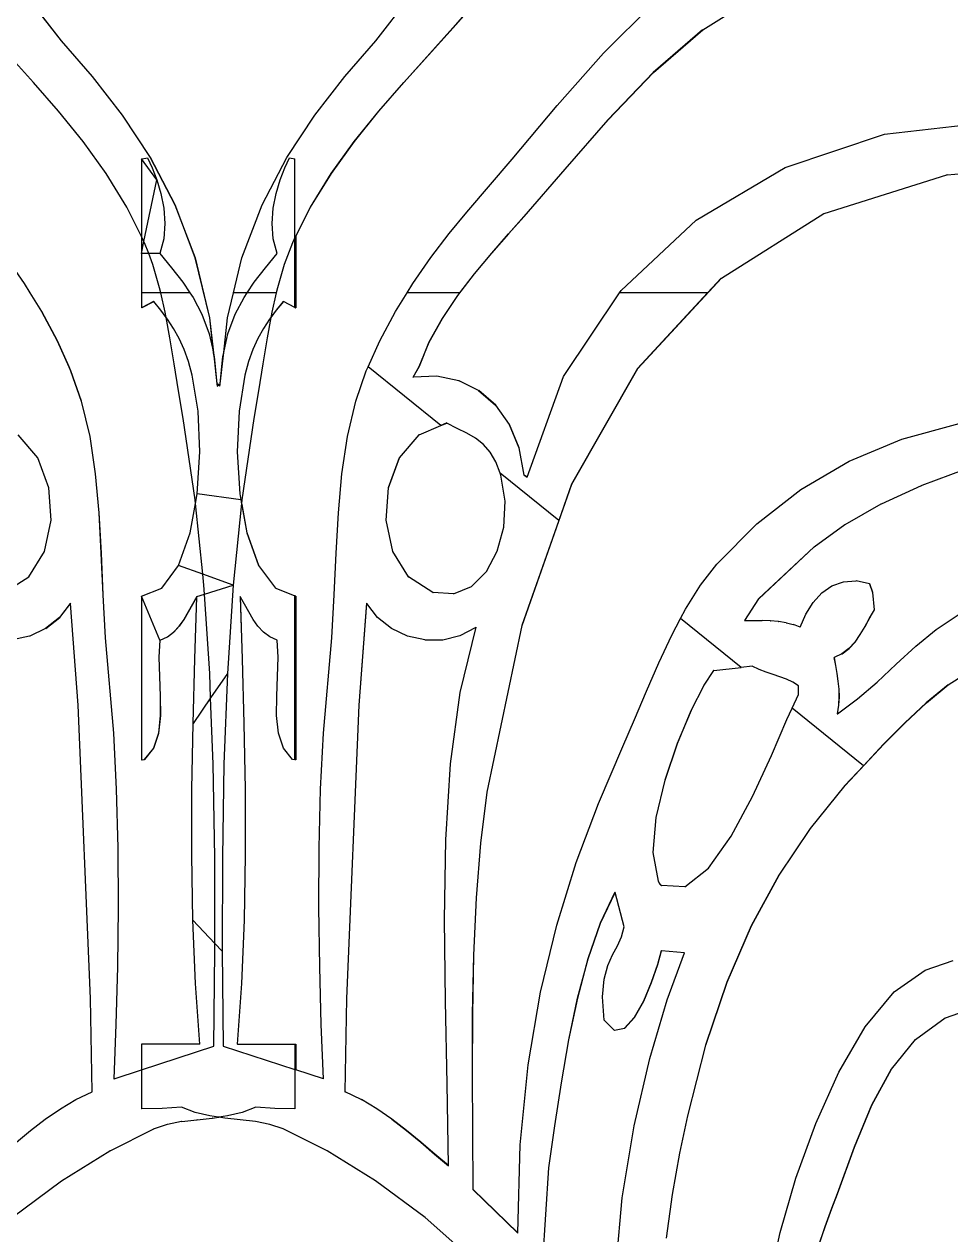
# Model space of a CAD drawing. Header units: inches. Extents: x -2812 to 9774, y -15726 to -746.
# Drawn here: x 3684.22 to 3693.07, y -9220.87 to -9209.31 of the extents above; entities that cross this region are included whole.
import ezdxf

# ---------------------------------------------------------------- set-up
doc = ezdxf.new("R2010")
doc.units = ezdxf.units.IN
doc.header["$LTSCALE"] = 17
doc.header["$MEASUREMENT"] = 0

msp = doc.modelspace()

# ---------------------------------------------------------------- linework, layer by layer
for p, q in [((3683.707, -9208.35), (3684.576, -9209.47)), ((3684.579, -9209.47), (3683.71, -9208.35)), ((3687.578, -9209.47), (3688.447, -9208.35)), ((3688.752, -9208.845), (3688.315, -9209.346)), ((3688.318, -9209.346), (3688.755, -9208.845)), ((3690.701, -9209.368), (3691.217, -9209.04)), ((3689.751, -9209.588), (3690.22, -9209.125)), ((3684.31, -9209.868), (3683.84, -9209.346)), ((3688.315, -9209.346), (3687.845, -9209.868)), ((3687.847, -9209.868), (3688.318, -9209.346)), ((3688.315, -9209.346), (3688.318, -9209.346)), ((3690.698, -9209.368), (3690.227, -9209.774)), ((3690.23, -9209.774), (3690.701, -9209.368)), ((3690.698, -9209.368), (3690.701, -9209.368)), ((3684.579, -9209.47), (3684.576, -9209.47)), ((3684.576, -9209.47), (3684.871, -9209.813)), ((3684.873, -9209.813), (3684.579, -9209.47)), ((3687.284, -9209.813), (3687.578, -9209.47)), ((3689.309, -9210.088), (3689.751, -9209.588)), ((3690.227, -9209.774), (3689.793, -9210.227)), ((3689.795, -9210.227), (3690.23, -9209.774)), ((3690.227, -9209.774), (3690.23, -9209.774)), ((3684.55, -9210.144), (3684.31, -9209.868)), ((3684.873, -9209.813), (3684.871, -9209.813)), ((3684.871, -9209.813), (3685.157, -9210.181)), ((3685.16, -9210.181), (3684.873, -9209.813)), ((3686.997, -9210.181), (3687.284, -9209.813)), ((3687.845, -9209.868), (3687.604, -9210.144)), ((3687.607, -9210.144), (3687.847, -9209.868)), ((3687.845, -9209.868), (3687.847, -9209.868)), ((3684.784, -9210.434), (3684.55, -9210.144)), ((3687.604, -9210.144), (3687.371, -9210.434)), ((3687.373, -9210.434), (3687.607, -9210.144)), ((3687.604, -9210.144), (3687.607, -9210.144)), ((3688.879, -9210.601), (3689.309, -9210.088)), ((3685.157, -9210.181), (3685.425, -9210.585)), ((3685.16, -9210.181), (3685.157, -9210.181)), ((3685.428, -9210.585), (3685.16, -9210.181)), ((3686.73, -9210.585), (3686.997, -9210.181)), ((3689.793, -9210.227), (3689.384, -9210.697)), ((3689.387, -9210.697), (3689.795, -9210.227)), ((3689.793, -9210.227), (3689.795, -9210.227)), ((3692.434, -9210.364), (3693.445, -9210.245)), ((3691.486, -9210.682), (3692.434, -9210.364)), ((3685.004, -9210.738), (3684.784, -9210.434)), ((3687.371, -9210.434), (3687.151, -9210.738)), ((3687.154, -9210.738), (3687.373, -9210.434)), ((3687.371, -9210.434), (3687.373, -9210.434)), ((3685.489, -9210.798), (3685.342, -9210.599)), ((3685.342, -9210.599), (3685.342, -9211.34)), ((3685.342, -9210.599), (3685.348, -9210.599)), ((3685.348, -9210.599), (3685.399, -9210.59)), ((3685.399, -9210.59), (3685.445, -9210.683)), ((3685.428, -9210.585), (3685.425, -9210.585)), ((3685.425, -9210.585), (3685.661, -9211.036)), ((3685.664, -9211.036), (3685.428, -9210.585)), ((3686.494, -9211.036), (3686.73, -9210.585)), ((3686.71, -9210.683), (3686.756, -9210.59)), ((3686.756, -9210.59), (3686.807, -9210.599)), ((3686.807, -9211.351), (3686.807, -9210.599)), ((3688.447, -9211.108), (3688.879, -9210.601)), ((3685.445, -9210.683), (3685.489, -9210.798)), ((3686.665, -9210.798), (3686.71, -9210.683)), ((3689.384, -9210.697), (3688.992, -9211.15)), ((3688.995, -9211.15), (3689.387, -9210.697)), ((3689.384, -9210.697), (3689.387, -9210.697)), ((3690.637, -9211.184), (3691.486, -9210.682)), ((3693.031, -9210.752), (3694.412, -9210.632)), ((3685.202, -9211.059), (3685.004, -9210.738)), ((3685.366, -9211.388), (3685.489, -9210.798)), ((3685.489, -9210.798), (3685.528, -9210.928)), ((3686.627, -9210.928), (3686.665, -9210.798)), ((3687.151, -9210.738), (3686.953, -9211.059)), ((3686.955, -9211.059), (3687.154, -9210.738)), ((3687.151, -9210.738), (3687.154, -9210.738)), ((3691.857, -9211.121), (3693.028, -9210.752)), ((3693.031, -9210.752), (3693.028, -9210.752)), ((3685.528, -9210.928), (3685.555, -9211.069)), ((3686.599, -9211.069), (3686.627, -9210.928)), ((3685.342, -9211.34), (3685.202, -9211.059)), ((3685.555, -9211.069), (3685.566, -9211.215)), ((3685.664, -9211.036), (3685.661, -9211.036)), ((3685.661, -9211.036), (3685.854, -9211.543)), ((3685.856, -9211.543), (3685.664, -9211.036)), ((3686.301, -9211.543), (3686.494, -9211.036)), ((3686.589, -9211.215), (3686.599, -9211.069)), ((3686.816, -9211.34), (3686.955, -9211.059)), ((3686.953, -9211.059), (3686.816, -9211.334)), ((3686.953, -9211.059), (3686.955, -9211.059)), ((3688.278, -9211.311), (3688.447, -9211.108)), ((3688.992, -9211.15), (3688.844, -9211.316)), ((3688.846, -9211.316), (3688.995, -9211.15)), ((3688.992, -9211.15), (3688.995, -9211.15)), ((3689.92, -9211.854), (3690.637, -9211.184)), ((3690.877, -9211.737), (3691.854, -9211.121)), ((3691.854, -9211.121), (3691.857, -9211.121)), ((3685.566, -9211.215), (3685.555, -9211.362)), ((3686.6, -9211.362), (3686.589, -9211.215)), ((3688.104, -9211.539), (3688.278, -9211.311)), ((3685.342, -9211.34), (3685.342, -9211.503)), ((3685.366, -9211.388), (3685.342, -9211.34)), ((3685.342, -9211.503), (3685.366, -9211.388)), ((3685.371, -9211.399), (3685.366, -9211.388)), ((3685.411, -9211.503), (3685.371, -9211.399)), ((3685.555, -9211.362), (3685.517, -9211.503)), ((3686.638, -9211.503), (3686.6, -9211.362)), ((3686.783, -9211.399), (3686.704, -9211.608)), ((3686.807, -9211.351), (3686.783, -9211.399)), ((3686.816, -9211.334), (3686.807, -9211.351)), ((3686.807, -9211.357), (3686.816, -9211.34)), ((3686.807, -9211.357), (3686.807, -9211.351)), ((3686.807, -9211.462), (3686.807, -9211.357)), ((3686.816, -9211.334), (3686.816, -9211.34)), ((3686.816, -9211.34), (3686.816, -9211.503)), ((3688.844, -9211.316), (3688.683, -9211.498)), ((3688.686, -9211.498), (3688.846, -9211.316)), ((3688.844, -9211.316), (3688.846, -9211.316)), ((3684.051, -9211.539), (3684.223, -9211.79)), ((3684.226, -9211.79), (3684.053, -9211.539)), ((3685.342, -9211.503), (3685.342, -9211.878)), ((3685.411, -9211.503), (3685.342, -9211.503)), ((3685.517, -9211.503), (3685.411, -9211.503)), ((3685.451, -9211.608), (3685.411, -9211.503)), ((3685.517, -9211.503), (3685.629, -9211.639)), ((3686.526, -9211.639), (3686.638, -9211.503)), ((3686.816, -9211.503), (3686.807, -9211.462)), ((3686.807, -9211.503), (3686.807, -9211.462)), ((3686.807, -9211.503), (3686.816, -9211.503)), ((3686.807, -9211.878), (3686.807, -9211.503)), ((3686.816, -9211.503), (3686.816, -9211.878)), ((3687.931, -9211.79), (3688.104, -9211.539)), ((3688.683, -9211.498), (3688.518, -9211.695)), ((3688.521, -9211.695), (3688.686, -9211.498)), ((3688.683, -9211.498), (3688.686, -9211.498)), ((3685.515, -9211.83), (3685.451, -9211.608)), ((3685.629, -9211.639), (3685.736, -9211.775)), ((3685.856, -9211.543), (3685.854, -9211.543)), ((3685.854, -9211.543), (3685.992, -9212.117)), ((3685.995, -9212.117), (3685.856, -9211.543)), ((3686.22, -9211.878), (3686.301, -9211.543)), ((3686.419, -9211.775), (3686.526, -9211.639)), ((3686.704, -9211.608), (3686.639, -9211.83)), ((3688.361, -9211.904), (3688.521, -9211.695)), ((3688.518, -9211.695), (3688.378, -9211.878)), ((3688.518, -9211.695), (3688.521, -9211.695)), ((3690.08, -9212.599), (3690.877, -9211.737)), ((3690.875, -9211.737), (3690.744, -9211.878)), ((3690.875, -9211.737), (3690.877, -9211.737)), ((3684.226, -9211.79), (3684.223, -9211.79)), ((3684.223, -9211.79), (3684.277, -9211.878)), ((3684.28, -9211.878), (3684.226, -9211.79)), ((3684.277, -9211.878), (3684.28, -9211.878)), ((3684.277, -9211.878), (3684.388, -9212.057)), ((3684.39, -9212.057), (3684.28, -9211.878)), ((3685.342, -9211.878), (3685.342, -9212.021)), ((3685.526, -9211.878), (3685.342, -9211.878)), ((3685.526, -9211.878), (3685.515, -9211.83)), ((3685.805, -9211.878), (3685.526, -9211.878)), ((3685.568, -9212.063), (3685.526, -9211.878)), ((3685.736, -9211.775), (3685.805, -9211.878)), ((3685.805, -9211.878), (3685.834, -9211.921)), ((3686.163, -9212.117), (3686.22, -9211.878)), ((3686.35, -9211.878), (3686.22, -9211.878)), ((3686.321, -9211.921), (3686.35, -9211.878)), ((3686.35, -9211.878), (3686.419, -9211.775)), ((3686.628, -9211.878), (3686.35, -9211.878)), ((3686.628, -9211.878), (3686.586, -9212.063)), ((3686.639, -9211.83), (3686.628, -9211.878)), ((3686.807, -9211.878), (3686.816, -9211.878)), ((3686.807, -9212.016), (3686.807, -9211.878)), ((3686.816, -9211.878), (3686.816, -9212.021)), ((3687.767, -9212.057), (3687.878, -9211.878)), ((3687.878, -9211.878), (3687.931, -9211.79)), ((3688.378, -9211.878), (3687.878, -9211.878)), ((3688.378, -9211.878), (3688.358, -9211.904)), ((3689.37, -9212.678), (3689.904, -9211.878)), ((3689.904, -9211.878), (3689.92, -9211.854)), ((3690.744, -9211.878), (3689.904, -9211.878)), ((3690.744, -9211.878), (3690.077, -9212.599)), ((3685.458, -9211.959), (3685.35, -9212.018)), ((3685.35, -9212.018), (3685.459, -9211.96)), ((3685.459, -9211.96), (3685.458, -9211.959)), ((3685.526, -9212.043), (3685.459, -9211.96)), ((3685.834, -9211.921), (3685.919, -9212.082)), ((3686.235, -9212.082), (3686.321, -9211.921)), ((3686.697, -9211.959), (3686.629, -9212.043)), ((3686.631, -9212.043), (3686.699, -9211.96)), ((3686.699, -9211.96), (3686.697, -9211.959)), ((3686.807, -9212.018), (3686.699, -9211.96)), ((3688.358, -9211.904), (3688.211, -9212.123)), ((3688.214, -9212.123), (3688.361, -9211.904)), ((3688.358, -9211.904), (3688.361, -9211.904)), ((3684.388, -9212.057), (3684.537, -9212.337)), ((3684.39, -9212.057), (3684.388, -9212.057)), ((3684.54, -9212.337), (3684.39, -9212.057)), ((3685.35, -9212.018), (3685.342, -9212.021)), ((3685.35, -9212.018), (3685.35, -9212.016)), ((3685.578, -9212.113), (3685.526, -9212.043)), ((3685.578, -9212.113), (3685.568, -9212.063)), ((3685.589, -9212.128), (3685.578, -9212.113)), ((3685.614, -9212.306), (3685.578, -9212.113)), ((3685.919, -9212.082), (3685.988, -9212.268)), ((3685.995, -9212.117), (3685.992, -9212.117)), ((3685.992, -9212.117), (3686.025, -9212.421)), ((3686.031, -9212.446), (3685.995, -9212.117)), ((3686.127, -9212.446), (3686.163, -9212.117)), ((3686.166, -9212.268), (3686.235, -9212.082)), ((3686.577, -9212.113), (3686.541, -9212.306)), ((3686.544, -9212.306), (3686.58, -9212.113)), ((3686.577, -9212.113), (3686.565, -9212.128)), ((3686.586, -9212.063), (3686.577, -9212.113)), ((3686.581, -9212.107), (3686.577, -9212.113)), ((3686.58, -9212.113), (3686.631, -9212.043)), ((3686.58, -9212.113), (3686.581, -9212.107)), ((3686.629, -9212.043), (3686.581, -9212.107)), ((3686.631, -9212.043), (3686.629, -9212.043)), ((3686.807, -9212.016), (3686.816, -9212.021)), ((3686.807, -9212.018), (3686.807, -9212.016)), ((3686.807, -9212.018), (3686.816, -9212.021)), ((3687.617, -9212.337), (3687.767, -9212.057)), ((3685.648, -9212.218), (3685.589, -9212.128)), ((3685.701, -9212.314), (3685.648, -9212.218)), ((3686.507, -9212.218), (3686.454, -9212.314)), ((3686.565, -9212.128), (3686.507, -9212.218)), ((3688.211, -9212.123), (3688.086, -9212.349)), ((3688.089, -9212.349), (3688.214, -9212.123)), ((3688.211, -9212.123), (3688.214, -9212.123)), ((3684.54, -9212.337), (3684.537, -9212.337)), ((3684.537, -9212.337), (3684.65, -9212.586)), ((3684.652, -9212.585), (3684.54, -9212.337)), ((3685.655, -9212.557), (3685.614, -9212.306)), ((3685.748, -9212.419), (3685.701, -9212.314)), ((3685.988, -9212.268), (3686.028, -9212.446)), ((3686.127, -9212.446), (3686.166, -9212.268)), ((3686.454, -9212.314), (3686.406, -9212.419)), ((3686.541, -9212.306), (3686.499, -9212.557)), ((3686.502, -9212.557), (3686.544, -9212.306)), ((3686.541, -9212.306), (3686.544, -9212.306)), ((3687.506, -9212.585), (3687.617, -9212.337)), ((3688.086, -9212.349), (3687.991, -9212.581)), ((3687.994, -9212.581), (3688.089, -9212.349)), ((3688.086, -9212.349), (3688.089, -9212.349)), ((3685.79, -9212.534), (3685.748, -9212.419)), ((3686.031, -9212.446), (3686.025, -9212.421)), ((3686.025, -9212.421), (3686.028, -9212.446)), ((3686.028, -9212.446), (3686.034, -9212.472)), ((3686.028, -9212.446), (3686.062, -9212.747)), ((3686.04, -9212.487), (3686.031, -9212.446)), ((3686.034, -9212.472), (3686.031, -9212.446)), ((3686.093, -9212.747), (3686.127, -9212.446)), ((3686.117, -9212.487), (3686.127, -9212.446)), ((3686.406, -9212.419), (3686.364, -9212.534)), ((3685.696, -9212.815), (3685.655, -9212.557)), ((3685.826, -9212.664), (3685.79, -9212.534)), ((3686.034, -9212.472), (3686.037, -9212.487)), ((3686.037, -9212.487), (3686.04, -9212.487)), ((3686.037, -9212.487), (3686.062, -9212.747)), ((3686.065, -9212.747), (3686.04, -9212.487)), ((3686.093, -9212.747), (3686.117, -9212.487)), ((3686.364, -9212.534), (3686.328, -9212.664)), ((3686.499, -9212.557), (3686.459, -9212.815)), ((3686.462, -9212.815), (3686.502, -9212.557)), ((3686.499, -9212.557), (3686.502, -9212.557)), ((3687.991, -9212.581), (3687.932, -9212.685)), ((3687.935, -9212.684), (3687.994, -9212.581)), ((3687.991, -9212.581), (3687.994, -9212.581)), ((3684.65, -9212.586), (3684.652, -9212.585)), ((3684.65, -9212.586), (3684.666, -9212.624)), ((3684.669, -9212.624), (3684.652, -9212.585)), ((3684.666, -9212.624), (3684.768, -9212.913)), ((3684.669, -9212.624), (3684.666, -9212.624)), ((3684.77, -9212.913), (3684.669, -9212.624)), ((3685.882, -9213.007), (3685.826, -9212.664)), ((3686.328, -9212.664), (3686.273, -9213.007)), ((3687.387, -9212.913), (3687.488, -9212.624)), ((3687.488, -9212.624), (3687.506, -9212.585)), ((3688.2, -9213.144), (3687.506, -9212.585)), ((3687.932, -9212.685), (3687.935, -9212.684)), ((3688.162, -9212.675), (3687.935, -9212.684)), ((3688.37, -9212.719), (3688.162, -9212.675)), ((3689.022, -9213.637), (3689.37, -9212.678)), ((3690.077, -9212.599), (3689.447, -9213.705)), ((3689.45, -9213.705), (3690.08, -9212.599)), ((3690.077, -9212.599), (3690.08, -9212.599)), ((3686.062, -9212.747), (3686.065, -9212.747)), ((3686.062, -9212.747), (3686.063, -9212.768)), ((3686.063, -9212.768), (3686.079, -9212.757)), ((3686.064, -9212.749), (3686.065, -9212.747)), ((3686.079, -9212.757), (3686.065, -9212.747)), ((3686.079, -9212.757), (3686.093, -9212.747)), ((3686.079, -9212.757), (3686.091, -9212.768)), ((3686.091, -9212.768), (3686.093, -9212.747)), ((3688.37, -9212.719), (3688.373, -9212.719)), ((3688.56, -9212.812), (3688.373, -9212.719)), ((3688.56, -9212.812), (3688.562, -9212.812)), ((3688.56, -9212.812), (3688.722, -9212.952)), ((3688.725, -9212.952), (3688.562, -9212.812)), ((3684.768, -9212.913), (3684.848, -9213.251)), ((3684.77, -9212.913), (3684.768, -9212.913)), ((3684.851, -9213.251), (3684.77, -9212.913)), ((3685.739, -9213.079), (3685.696, -9212.815)), ((3686.459, -9212.815), (3686.415, -9213.079)), ((3686.418, -9213.079), (3686.462, -9212.815)), ((3686.459, -9212.815), (3686.462, -9212.815)), ((3687.307, -9213.251), (3687.387, -9212.913)), ((3685.898, -9213.396), (3685.882, -9213.007)), ((3686.273, -9213.007), (3686.256, -9213.396)), ((3688.722, -9212.952), (3688.852, -9213.135)), ((3688.722, -9212.952), (3688.725, -9212.952)), ((3688.855, -9213.135), (3688.725, -9212.952)), ((3685.854, -9213.856), (3685.739, -9213.079)), ((3686.415, -9213.079), (3686.3, -9213.856)), ((3686.303, -9213.856), (3686.418, -9213.079)), ((3686.415, -9213.079), (3686.418, -9213.079)), ((3687.992, -9213.233), (3688.2, -9213.144)), ((3688.256, -9213.12), (3688.2, -9213.144)), ((3688.2, -9213.144), (3688.257, -9213.121)), ((3688.257, -9213.121), (3688.256, -9213.12)), ((3688.356, -9213.172), (3688.257, -9213.121)), ((3688.852, -9213.135), (3688.944, -9213.358)), ((3688.852, -9213.135), (3688.855, -9213.135)), ((3688.946, -9213.358), (3688.855, -9213.135)), ((3692.6, -9213.274), (3693.148, -9213.124)), ((3684.352, -9213.453), (3684.165, -9213.233)), ((3684.848, -9213.251), (3684.901, -9213.607)), ((3684.851, -9213.251), (3684.848, -9213.251)), ((3684.904, -9213.607), (3684.851, -9213.251)), ((3687.254, -9213.607), (3687.307, -9213.251)), ((3687.989, -9213.233), (3687.802, -9213.453)), ((3687.805, -9213.453), (3687.992, -9213.233)), ((3687.992, -9213.233), (3687.989, -9213.233)), ((3688.448, -9213.219), (3688.356, -9213.172)), ((3688.531, -9213.267), (3688.448, -9213.219)), ((3688.605, -9213.325), (3688.531, -9213.267)), ((3692.097, -9213.485), (3692.6, -9213.274)), ((3688.67, -9213.398), (3688.605, -9213.325)), ((3688.944, -9213.358), (3688.946, -9213.358)), ((3688.944, -9213.358), (3688.992, -9213.618)), ((3688.995, -9213.618), (3688.946, -9213.358)), ((3684.457, -9213.739), (3684.352, -9213.453)), ((3685.874, -9213.796), (3685.898, -9213.396)), ((3686.256, -9213.396), (3686.28, -9213.796)), ((3687.802, -9213.453), (3687.697, -9213.739)), ((3687.7, -9213.739), (3687.805, -9213.453)), ((3687.802, -9213.453), (3687.805, -9213.453)), ((3688.725, -9213.493), (3688.67, -9213.398)), ((3688.764, -9213.599), (3688.725, -9213.493)), ((3691.636, -9213.756), (3692.097, -9213.485)), ((3684.901, -9213.607), (3684.934, -9213.979)), ((3684.904, -9213.607), (3684.901, -9213.607)), ((3684.937, -9213.979), (3684.904, -9213.607)), ((3687.221, -9213.979), (3687.254, -9213.607)), ((3689.326, -9214.051), (3688.764, -9213.599)), ((3688.771, -9213.618), (3688.764, -9213.599)), ((3688.813, -9213.868), (3688.771, -9213.618)), ((3688.992, -9213.618), (3688.995, -9213.618)), ((3689.022, -9213.637), (3688.995, -9213.618)), ((3688.995, -9213.618), (3689.022, -9213.639)), ((3693.2, -9213.565), (3692.791, -9213.717)), ((3684.479, -9214.05), (3684.457, -9213.739)), ((3687.697, -9213.739), (3687.675, -9214.05)), ((3687.678, -9214.05), (3687.7, -9213.739)), ((3687.697, -9213.739), (3687.7, -9213.739)), ((3688.975, -9215.055), (3689.45, -9213.705)), ((3689.022, -9213.639), (3689.022, -9213.637)), ((3689.447, -9213.705), (3689.326, -9214.051)), ((3689.447, -9213.705), (3689.45, -9213.705)), ((3692.404, -9213.894), (3692.788, -9213.717)), ((3692.788, -9213.717), (3692.791, -9213.717)), ((3685.858, -9213.889), (3685.874, -9213.796)), ((3686.291, -9213.855), (3685.874, -9213.796)), ((3686.28, -9213.796), (3686.291, -9213.855)), ((3691.215, -9214.084), (3691.636, -9213.756)), ((3685.807, -9214.17), (3685.858, -9213.889)), ((3685.858, -9213.889), (3685.854, -9213.856)), ((3685.927, -9214.565), (3685.858, -9213.889)), ((3686.297, -9213.889), (3686.217, -9214.669)), ((3686.3, -9213.856), (3686.291, -9213.855)), ((3686.291, -9213.855), (3686.297, -9213.889)), ((3686.298, -9213.879), (3686.297, -9213.889)), ((3686.297, -9213.889), (3686.299, -9213.899)), ((3686.3, -9213.856), (3686.298, -9213.879)), ((3686.3, -9213.889), (3686.298, -9213.879)), ((3686.299, -9213.899), (3686.3, -9213.889)), ((3686.299, -9213.899), (3686.347, -9214.17)), ((3686.3, -9213.856), (3686.303, -9213.856)), ((3686.3, -9213.889), (3686.303, -9213.856)), ((3686.35, -9214.17), (3686.3, -9213.889)), ((3688.8, -9214.116), (3688.813, -9213.868)), ((3692.057, -9214.091), (3692.401, -9213.894)), ((3692.401, -9213.894), (3692.404, -9213.894)), ((3684.417, -9214.348), (3684.479, -9214.05)), ((3684.934, -9213.979), (3684.956, -9214.365)), ((3684.937, -9213.979), (3684.934, -9213.979)), ((3684.958, -9214.365), (3684.937, -9213.979)), ((3687.199, -9214.365), (3687.221, -9213.979)), ((3687.675, -9214.05), (3687.678, -9214.05)), ((3687.675, -9214.05), (3687.738, -9214.348)), ((3687.741, -9214.348), (3687.678, -9214.05)), ((3689.326, -9214.051), (3688.972, -9215.055)), ((3690.833, -9214.468), (3691.215, -9214.084)), ((3685.695, -9214.482), (3685.807, -9214.17)), ((3686.35, -9214.17), (3686.347, -9214.17)), ((3686.347, -9214.17), (3686.46, -9214.482)), ((3686.463, -9214.482), (3686.35, -9214.17)), ((3688.738, -9214.346), (3688.8, -9214.116)), ((3691.763, -9214.302), (3692.054, -9214.091)), ((3692.054, -9214.091), (3692.057, -9214.091)), ((3691.761, -9214.302), (3691.23, -9214.8)), ((3691.233, -9214.8), (3691.763, -9214.302)), ((3691.761, -9214.302), (3691.763, -9214.302)), ((3684.268, -9214.59), (3684.417, -9214.348)), ((3684.956, -9214.365), (3684.974, -9214.763)), ((3684.958, -9214.365), (3684.956, -9214.365)), ((3684.977, -9214.763), (3684.958, -9214.365)), ((3687.181, -9214.763), (3687.199, -9214.365)), ((3687.738, -9214.348), (3687.741, -9214.348)), ((3687.738, -9214.348), (3687.887, -9214.59)), ((3687.89, -9214.59), (3687.741, -9214.348)), ((3688.634, -9214.54), (3688.738, -9214.346)), ((3685.535, -9214.697), (3685.695, -9214.482)), ((3685.927, -9214.565), (3685.695, -9214.482)), ((3686.463, -9214.482), (3686.46, -9214.482)), ((3686.46, -9214.482), (3686.62, -9214.697)), ((3686.623, -9214.697), (3686.463, -9214.482)), ((3688.492, -9214.681), (3688.634, -9214.54)), ((3690.678, -9214.668), (3690.833, -9214.468)), ((3684.031, -9214.738), (3684.268, -9214.59)), ((3686.217, -9214.669), (3685.927, -9214.565)), ((3685.937, -9214.669), (3685.927, -9214.565)), ((3687.887, -9214.59), (3687.89, -9214.59)), ((3688.123, -9214.738), (3687.89, -9214.59)), ((3691.932, -9214.677), (3692.041, -9214.636)), ((3692.041, -9214.636), (3692.16, -9214.628)), ((3692.16, -9214.628), (3692.163, -9214.628)), ((3692.291, -9214.655), (3692.163, -9214.628)), ((3692.291, -9214.655), (3692.294, -9214.655)), ((3692.291, -9214.655), (3692.32, -9214.738)), ((3692.323, -9214.738), (3692.294, -9214.655)), ((3684.974, -9214.763), (3684.997, -9215.171)), ((3684.977, -9214.763), (3684.974, -9214.763)), ((3685, -9215.171), (3684.977, -9214.763)), ((3685.342, -9214.773), (3685.535, -9214.697)), ((3685.342, -9214.773), (3685.342, -9216.336)), ((3685.517, -9215.194), (3685.342, -9214.773)), ((3685.87, -9214.779), (3685.828, -9214.852)), ((3685.87, -9214.779), (3685.943, -9214.756)), ((3685.87, -9214.784), (3685.87, -9214.779)), ((3685.943, -9214.756), (3685.937, -9214.669)), ((3685.943, -9214.756), (3686.217, -9214.669)), ((3685.993, -9215.512), (3685.943, -9214.756)), ((3686.217, -9214.669), (3686.162, -9215.512)), ((3686.284, -9214.779), (3686.304, -9215.374)), ((3686.287, -9214.784), (3686.284, -9214.779)), ((3686.623, -9214.697), (3686.62, -9214.697)), ((3686.623, -9214.697), (3686.807, -9214.771)), ((3686.816, -9214.773), (3686.807, -9214.771)), ((3686.807, -9214.793), (3686.807, -9214.771)), ((3686.807, -9214.793), (3686.816, -9214.773)), ((3686.816, -9214.773), (3686.816, -9216.336)), ((3687.158, -9215.171), (3687.181, -9214.763)), ((3688.123, -9214.738), (3688.126, -9214.738)), ((3688.321, -9214.753), (3688.126, -9214.738)), ((3688.321, -9214.753), (3688.492, -9214.681)), ((3690.536, -9214.897), (3690.678, -9214.668)), ((3691.753, -9214.835), (3691.836, -9214.744)), ((3691.836, -9214.744), (3691.932, -9214.677)), ((3692.32, -9214.738), (3692.323, -9214.738)), ((3692.32, -9214.738), (3692.335, -9214.904)), ((3692.338, -9214.904), (3692.323, -9214.738)), ((3684.664, -9214.841), (3684.56, -9214.979)), ((3684.563, -9214.979), (3684.665, -9214.845)), ((3684.665, -9214.845), (3684.664, -9214.841)), ((3684.738, -9215.816), (3684.665, -9214.845)), ((3685.828, -9214.852), (3685.788, -9214.925)), ((3685.791, -9214.925), (3685.831, -9214.852)), ((3685.831, -9214.852), (3685.828, -9214.852)), ((3685.831, -9214.852), (3685.87, -9214.784)), ((3685.851, -9215.374), (3685.87, -9214.784)), ((3686.307, -9215.374), (3686.287, -9214.784)), ((3686.326, -9214.852), (3686.287, -9214.784)), ((3686.367, -9214.925), (3686.326, -9214.852)), ((3686.807, -9216.336), (3686.807, -9214.793)), ((3687.49, -9214.841), (3687.416, -9215.816)), ((3687.419, -9215.816), (3687.493, -9214.845)), ((3687.493, -9214.845), (3687.49, -9214.841)), ((3687.595, -9214.979), (3687.493, -9214.845)), ((3691.23, -9214.8), (3691.098, -9215.007)), ((3691.101, -9215.007), (3691.233, -9214.8)), ((3691.23, -9214.8), (3691.233, -9214.8)), ((3691.683, -9214.945), (3691.753, -9214.835)), ((3684.56, -9214.979), (3684.427, -9215.084)), ((3684.43, -9215.084), (3684.563, -9214.979)), ((3684.563, -9214.979), (3684.56, -9214.979)), ((3685.746, -9214.996), (3685.701, -9215.061)), ((3685.703, -9215.061), (3685.749, -9214.996)), ((3685.788, -9214.925), (3685.746, -9214.996)), ((3685.746, -9214.996), (3685.749, -9214.996)), ((3685.749, -9214.996), (3685.791, -9214.925)), ((3685.788, -9214.925), (3685.791, -9214.925)), ((3686.408, -9214.996), (3686.367, -9214.925)), ((3686.454, -9215.061), (3686.408, -9214.996)), ((3687.727, -9215.084), (3687.595, -9214.979)), ((3690.403, -9215.147), (3690.488, -9214.988)), ((3690.488, -9214.988), (3690.536, -9214.897)), ((3691.067, -9215.455), (3690.488, -9214.988)), ((3691.098, -9215.007), (3691.101, -9215.007)), ((3691.101, -9215.007), (3691.181, -9215.007)), ((3691.181, -9215.007), (3691.184, -9215.007)), ((3691.184, -9215.007), (3691.183, -9215.007)), ((3691.184, -9215.007), (3691.263, -9215.007)), ((3691.263, -9215.007), (3691.266, -9215.007)), ((3691.343, -9215.011), (3691.266, -9215.007)), ((3691.628, -9215.07), (3691.683, -9214.945)), ((3692.29, -9214.983), (3692.245, -9215.063)), ((3692.248, -9215.063), (3692.292, -9214.983)), ((3692.335, -9214.904), (3692.29, -9214.983)), ((3692.29, -9214.983), (3692.292, -9214.983)), ((3692.292, -9214.983), (3692.338, -9214.904)), ((3692.335, -9214.904), (3692.338, -9214.904)), ((3692.927, -9215.093), (3693.136, -9214.953)), ((3684.427, -9215.084), (3684.277, -9215.156)), ((3684.43, -9215.084), (3684.427, -9215.084)), ((3685.591, -9215.163), (3685.649, -9215.117)), ((3685.701, -9215.061), (3685.649, -9215.117)), ((3685.649, -9215.117), (3685.652, -9215.117)), ((3685.652, -9215.117), (3685.703, -9215.061)), ((3685.701, -9215.061), (3685.703, -9215.061)), ((3686.506, -9215.117), (3686.454, -9215.061)), ((3686.566, -9215.163), (3686.506, -9215.117)), ((3687.88, -9215.156), (3687.727, -9215.084)), ((3688.384, -9215.15), (3688.535, -9215.071)), ((3688.385, -9215.693), (3688.535, -9215.071)), ((3688.535, -9215.071), (3688.536, -9215.07)), ((3688.972, -9215.055), (3688.639, -9216.646)), ((3688.642, -9216.646), (3688.975, -9215.055)), ((3688.972, -9215.055), (3688.975, -9215.055)), ((3691.343, -9215.011), (3691.346, -9215.011)), ((3691.42, -9215.017), (3691.346, -9215.011)), ((3691.42, -9215.017), (3691.423, -9215.017)), ((3691.494, -9215.029), (3691.423, -9215.017)), ((3691.494, -9215.029), (3691.497, -9215.029)), ((3691.497, -9215.029), (3691.563, -9215.046)), ((3691.563, -9215.046), (3691.566, -9215.046)), ((3691.628, -9215.07), (3691.566, -9215.046)), ((3692.245, -9215.063), (3692.199, -9215.14)), ((3692.202, -9215.14), (3692.248, -9215.063)), ((3692.245, -9215.063), (3692.248, -9215.063)), ((3692.732, -9215.253), (3692.927, -9215.093)), ((3684.274, -9215.156), (3684.112, -9215.192)), ((3684.277, -9215.156), (3684.274, -9215.156)), ((3684.997, -9215.171), (3685.075, -9216.084)), ((3685, -9215.171), (3684.997, -9215.171)), ((3685.078, -9216.084), (3685, -9215.171)), ((3685.517, -9215.194), (3685.508, -9215.358)), ((3685.511, -9215.358), (3685.52, -9215.194)), ((3685.517, -9215.194), (3685.52, -9215.194)), ((3685.52, -9215.194), (3685.589, -9215.163)), ((3685.589, -9215.163), (3685.591, -9215.163)), ((3686.638, -9215.194), (3686.566, -9215.163)), ((3686.647, -9215.358), (3686.638, -9215.194)), ((3687.08, -9216.084), (3687.158, -9215.171)), ((3688.045, -9215.192), (3687.88, -9215.156)), ((3688.045, -9215.192), (3688.048, -9215.192)), ((3688.048, -9215.192), (3688.215, -9215.191)), ((3688.215, -9215.191), (3688.218, -9215.191)), ((3688.218, -9215.191), (3688.381, -9215.15)), ((3688.381, -9215.15), (3688.384, -9215.15)), ((3690.279, -9215.412), (3690.403, -9215.147)), ((3692.15, -9215.212), (3692.094, -9215.274)), ((3692.096, -9215.274), (3692.153, -9215.212)), ((3692.199, -9215.14), (3692.15, -9215.212)), ((3692.15, -9215.212), (3692.153, -9215.212)), ((3692.153, -9215.212), (3692.202, -9215.14)), ((3692.199, -9215.14), (3692.202, -9215.14)), ((3692.028, -9215.325), (3691.955, -9215.36)), ((3692.094, -9215.274), (3692.028, -9215.325)), ((3692.028, -9215.325), (3692.031, -9215.325)), ((3692.031, -9215.325), (3692.096, -9215.274)), ((3692.094, -9215.274), (3692.096, -9215.274)), ((3692.546, -9215.424), (3692.732, -9215.253)), ((3685.508, -9215.358), (3685.513, -9215.54)), ((3685.508, -9215.358), (3685.511, -9215.358)), ((3685.516, -9215.54), (3685.511, -9215.358)), ((3685.834, -9215.989), (3685.851, -9215.374)), ((3686.304, -9215.374), (3686.32, -9215.989)), ((3686.307, -9215.374), (3686.304, -9215.374)), ((3686.323, -9215.989), (3686.307, -9215.374)), ((3686.641, -9215.54), (3686.647, -9215.358)), ((3690.161, -9215.682), (3690.279, -9215.412)), ((3690.806, -9215.484), (3691.067, -9215.455)), ((3691.172, -9215.443), (3691.067, -9215.455)), ((3691.238, -9215.476), (3691.172, -9215.443)), ((3691.952, -9215.36), (3691.955, -9215.36)), ((3691.952, -9215.36), (3691.965, -9215.437)), ((3691.968, -9215.437), (3691.955, -9215.36)), ((3691.965, -9215.437), (3691.968, -9215.437)), ((3691.965, -9215.437), (3691.978, -9215.512)), ((3691.981, -9215.512), (3691.968, -9215.437)), ((3692.363, -9215.594), (3692.546, -9215.424)), ((3685.513, -9215.54), (3685.516, -9215.54)), ((3685.513, -9215.54), (3685.522, -9215.729)), ((3685.525, -9215.729), (3685.516, -9215.54)), ((3686.002, -9215.745), (3685.993, -9215.512)), ((3686.162, -9215.512), (3686.002, -9215.745)), ((3686.162, -9215.512), (3686.129, -9216.38)), ((3686.633, -9215.729), (3686.641, -9215.54)), ((3690.803, -9215.484), (3690.71, -9215.625)), ((3690.713, -9215.625), (3690.806, -9215.484)), ((3690.806, -9215.484), (3690.803, -9215.484)), ((3691.304, -9215.501), (3691.238, -9215.476)), ((3691.371, -9215.523), (3691.304, -9215.501)), ((3691.436, -9215.544), (3691.371, -9215.523)), ((3691.498, -9215.567), (3691.436, -9215.544)), ((3691.558, -9215.594), (3691.498, -9215.567)), ((3691.978, -9215.512), (3691.981, -9215.512)), ((3691.978, -9215.512), (3691.99, -9215.587)), ((3691.992, -9215.587), (3691.981, -9215.512)), ((3691.99, -9215.587), (3691.997, -9215.661)), ((3691.99, -9215.587), (3691.992, -9215.587)), ((3692, -9215.661), (3691.992, -9215.587)), ((3693.043, -9215.622), (3693.267, -9215.479)), ((3688.293, -9216.374), (3688.385, -9215.693)), ((3690.047, -9215.951), (3690.161, -9215.682)), ((3690.71, -9215.625), (3690.587, -9215.867)), ((3690.59, -9215.867), (3690.713, -9215.625)), ((3690.71, -9215.625), (3690.713, -9215.625)), ((3691.613, -9215.629), (3691.558, -9215.594)), ((3691.613, -9215.712), (3691.613, -9215.629)), ((3691.997, -9215.661), (3692, -9215.737)), ((3691.997, -9215.661), (3692, -9215.661)), ((3692.002, -9215.737), (3692, -9215.661)), ((3692.177, -9215.756), (3692.363, -9215.594)), ((3693.04, -9215.622), (3692.831, -9215.792)), ((3692.834, -9215.792), (3693.043, -9215.622)), ((3693.04, -9215.622), (3693.043, -9215.622)), ((3684.856, -9218.616), (3684.738, -9215.816)), ((3685.522, -9215.729), (3685.525, -9215.729)), ((3685.522, -9215.729), (3685.523, -9215.914)), ((3685.525, -9215.914), (3685.525, -9215.729)), ((3686.002, -9215.745), (3685.834, -9215.989)), ((3686.026, -9216.38), (3686.002, -9215.745)), ((3686.632, -9215.914), (3686.633, -9215.729)), ((3687.416, -9215.816), (3687.299, -9218.616)), ((3687.302, -9218.616), (3687.419, -9215.816)), ((3687.419, -9215.816), (3687.416, -9215.816)), ((3691.552, -9215.845), (3691.613, -9215.712)), ((3691.995, -9215.816), (3691.981, -9215.899)), ((3691.985, -9215.897), (3692.177, -9215.756)), ((3691.985, -9215.897), (3691.998, -9215.816)), ((3692, -9215.737), (3691.995, -9215.816)), ((3691.995, -9215.816), (3691.998, -9215.816)), ((3691.998, -9215.816), (3692.002, -9215.737)), ((3692, -9215.737), (3692.002, -9215.737)), ((3692.831, -9215.792), (3692.629, -9215.984)), ((3692.632, -9215.984), (3692.834, -9215.792)), ((3692.831, -9215.792), (3692.834, -9215.792)), ((3685.523, -9215.914), (3685.505, -9216.084)), ((3685.508, -9216.084), (3685.525, -9215.914)), ((3685.523, -9215.914), (3685.525, -9215.914)), ((3686.65, -9216.084), (3686.632, -9215.914)), ((3690.587, -9215.867), (3690.455, -9216.18)), ((3690.458, -9216.18), (3690.59, -9215.867)), ((3690.587, -9215.867), (3690.59, -9215.867)), ((3691.503, -9215.952), (3691.552, -9215.845)), ((3692.232, -9216.393), (3691.552, -9215.845)), ((3691.981, -9215.899), (3691.985, -9215.897)), ((3685.824, -9216.617), (3685.834, -9215.989)), ((3686.32, -9215.989), (3686.331, -9216.617)), ((3686.323, -9215.989), (3686.32, -9215.989)), ((3686.334, -9216.617), (3686.323, -9215.989)), ((3689.935, -9216.21), (3690.047, -9215.951)), ((3691.354, -9216.296), (3691.503, -9215.952)), ((3692.629, -9215.984), (3692.423, -9216.189)), ((3692.426, -9216.189), (3692.632, -9215.984)), ((3692.629, -9215.984), (3692.632, -9215.984)), ((3685.075, -9216.084), (3685.102, -9216.618)), ((3685.078, -9216.084), (3685.075, -9216.084)), ((3685.105, -9216.618), (3685.078, -9216.084)), ((3685.505, -9216.084), (3685.457, -9216.227)), ((3685.46, -9216.227), (3685.508, -9216.084)), ((3685.505, -9216.084), (3685.508, -9216.084)), ((3686.697, -9216.227), (3686.65, -9216.084)), ((3687.052, -9216.618), (3687.08, -9216.084)), ((3685.457, -9216.227), (3685.37, -9216.335)), ((3685.372, -9216.335), (3685.46, -9216.227)), ((3685.457, -9216.227), (3685.46, -9216.227)), ((3686.785, -9216.335), (3686.697, -9216.227)), ((3689.703, -9216.754), (3689.935, -9216.21)), ((3690.455, -9216.18), (3690.336, -9216.531)), ((3690.339, -9216.531), (3690.458, -9216.18)), ((3690.455, -9216.18), (3690.458, -9216.18)), ((3692.058, -9216.582), (3692.426, -9216.189)), ((3692.423, -9216.189), (3692.232, -9216.393)), ((3692.423, -9216.189), (3692.426, -9216.189)), ((3685.342, -9216.336), (3685.35, -9216.336)), ((3685.35, -9216.336), (3685.37, -9216.335)), ((3685.37, -9216.335), (3685.372, -9216.335)), ((3686.041, -9217.266), (3686.026, -9216.38)), ((3686.129, -9216.38), (3686.114, -9217.266)), ((3686.807, -9216.336), (3686.785, -9216.335)), ((3686.816, -9216.336), (3686.807, -9216.336)), ((3688.247, -9217.101), (3688.293, -9216.374)), ((3691.174, -9216.687), (3691.354, -9216.296)), ((3692.232, -9216.393), (3692.055, -9216.582)), ((3685.102, -9216.618), (3685.116, -9217.178)), ((3685.105, -9216.618), (3685.102, -9216.618)), ((3685.119, -9217.178), (3685.105, -9216.618)), ((3685.822, -9217.246), (3685.824, -9216.617)), ((3686.331, -9216.617), (3686.333, -9217.246)), ((3686.334, -9216.617), (3686.331, -9216.617)), ((3686.336, -9217.246), (3686.334, -9216.617)), ((3687.038, -9217.178), (3687.052, -9216.618)), ((3690.336, -9216.531), (3690.251, -9216.888)), ((3690.254, -9216.888), (3690.339, -9216.531)), ((3690.336, -9216.531), (3690.339, -9216.531)), ((3692.055, -9216.582), (3691.723, -9216.994)), ((3691.726, -9216.994), (3692.058, -9216.582)), ((3692.055, -9216.582), (3692.058, -9216.582)), ((3688.639, -9216.646), (3688.577, -9217.134)), ((3688.58, -9217.134), (3688.642, -9216.646)), ((3688.639, -9216.646), (3688.642, -9216.646)), ((3690.971, -9217.066), (3691.174, -9216.687)), ((3689.491, -9217.319), (3689.703, -9216.754)), ((3690.251, -9216.888), (3690.223, -9217.221)), ((3690.226, -9217.221), (3690.254, -9216.888)), ((3690.251, -9216.888), (3690.254, -9216.888)), ((3690.753, -9217.373), (3690.971, -9217.066)), ((3691.723, -9216.994), (3691.425, -9217.437)), ((3691.428, -9217.437), (3691.726, -9216.994)), ((3691.723, -9216.994), (3691.726, -9216.994)), ((3685.116, -9217.178), (3685.119, -9217.748)), ((3685.119, -9217.178), (3685.116, -9217.178)), ((3685.122, -9217.748), (3685.119, -9217.178)), ((3687.036, -9217.748), (3687.038, -9217.178)), ((3688.234, -9217.862), (3688.247, -9217.101)), ((3688.577, -9217.134), (3688.536, -9217.656)), ((3688.539, -9217.656), (3688.58, -9217.134)), ((3688.577, -9217.134), (3688.58, -9217.134)), ((3685.832, -9217.868), (3685.822, -9217.246)), ((3686.042, -9218.091), (3686.041, -9217.266)), ((3686.114, -9217.266), (3686.113, -9218.165)), ((3686.333, -9217.246), (3686.323, -9217.868)), ((3686.325, -9217.868), (3686.336, -9217.246)), ((3686.336, -9217.246), (3686.333, -9217.246)), ((3689.305, -9217.915), (3689.491, -9217.319)), ((3690.223, -9217.221), (3690.226, -9217.221)), ((3690.223, -9217.221), (3690.273, -9217.496)), ((3690.276, -9217.496), (3690.226, -9217.221)), ((3690.528, -9217.549), (3690.753, -9217.373)), ((3691.425, -9217.437), (3691.161, -9217.922)), ((3691.164, -9217.922), (3691.428, -9217.437)), ((3691.425, -9217.437), (3691.428, -9217.437)), ((3690.273, -9217.496), (3690.28, -9217.509)), ((3690.273, -9217.496), (3690.276, -9217.496)), ((3690.283, -9217.509), (3690.276, -9217.496)), ((3690.28, -9217.509), (3690.283, -9217.509)), ((3690.28, -9217.509), (3690.283, -9217.516)), ((3690.286, -9217.516), (3690.283, -9217.509)), ((3690.283, -9217.516), (3690.288, -9217.523)), ((3690.283, -9217.516), (3690.286, -9217.516)), ((3690.291, -9217.523), (3690.286, -9217.516)), ((3690.288, -9217.523), (3690.291, -9217.523)), ((3690.288, -9217.523), (3690.293, -9217.528)), ((3690.296, -9217.528), (3690.291, -9217.523)), ((3690.293, -9217.528), (3690.296, -9217.528)), ((3690.293, -9217.528), (3690.303, -9217.537)), ((3690.306, -9217.537), (3690.296, -9217.528)), ((3690.303, -9217.537), (3690.306, -9217.537)), ((3690.528, -9217.549), (3690.306, -9217.537)), ((3688.536, -9217.656), (3688.511, -9218.203)), ((3688.514, -9218.203), (3688.539, -9217.656)), ((3688.536, -9217.656), (3688.539, -9217.656)), ((3689.861, -9217.6), (3689.72, -9217.897)), ((3689.723, -9217.897), (3689.862, -9217.603)), ((3689.862, -9217.603), (3689.861, -9217.6)), ((3689.949, -9217.931), (3689.862, -9217.603)), ((3685.119, -9217.748), (3685.112, -9218.315)), ((3685.115, -9218.315), (3685.122, -9217.748)), ((3685.122, -9217.748), (3685.119, -9217.748)), ((3687.043, -9218.315), (3687.036, -9217.748)), ((3685.857, -9218.473), (3685.832, -9217.868)), ((3685.832, -9217.868), (3686.042, -9218.091)), ((3686.323, -9217.868), (3686.298, -9218.473)), ((3686.3, -9218.473), (3686.325, -9217.868)), ((3686.325, -9217.868), (3686.323, -9217.868)), ((3688.243, -9218.642), (3688.234, -9217.862)), ((3689.72, -9217.897), (3689.602, -9218.238)), ((3689.605, -9218.238), (3689.723, -9217.897)), ((3689.723, -9217.897), (3689.72, -9217.897)), ((3689.15, -9218.555), (3689.305, -9217.915)), ((3689.925, -9218.027), (3689.949, -9217.931)), ((3691.161, -9217.922), (3690.928, -9218.46)), ((3690.931, -9218.46), (3691.164, -9217.922)), ((3691.161, -9217.922), (3691.164, -9217.922)), ((3686.042, -9218.091), (3686.113, -9218.165)), ((3686.042, -9218.165), (3686.042, -9218.091)), ((3689.837, -9218.2), (3689.885, -9218.112)), ((3689.885, -9218.112), (3689.925, -9218.027)), ((3686.034, -9219.072), (3686.042, -9218.165)), ((3686.113, -9218.165), (3686.121, -9219.072)), ((3688.511, -9218.203), (3688.5, -9218.764)), ((3688.503, -9218.764), (3688.514, -9218.203)), ((3688.511, -9218.203), (3688.514, -9218.203)), ((3689.602, -9218.238), (3689.503, -9218.612)), ((3689.505, -9218.612), (3689.605, -9218.238)), ((3689.602, -9218.238), (3689.605, -9218.238)), ((3689.792, -9218.302), (3689.837, -9218.2)), ((3690.303, -9218.16), (3690.266, -9218.292)), ((3690.269, -9218.292), (3690.305, -9218.16)), ((3690.305, -9218.16), (3690.303, -9218.16)), ((3690.524, -9218.18), (3690.305, -9218.16)), ((3690.358, -9218.629), (3690.524, -9218.18)), ((3685.112, -9218.315), (3685.097, -9218.865)), ((3685.1, -9218.865), (3685.115, -9218.315)), ((3685.115, -9218.315), (3685.112, -9218.315)), ((3687.057, -9218.865), (3687.043, -9218.315)), ((3689.757, -9218.432), (3689.792, -9218.302)), ((3690.266, -9218.292), (3690.208, -9218.463)), ((3690.211, -9218.463), (3690.269, -9218.292)), ((3690.266, -9218.292), (3690.269, -9218.292)), ((3692.526, -9218.553), (3692.821, -9218.346)), ((3692.821, -9218.346), (3693.09, -9218.254)), ((3685.9, -9219.051), (3685.857, -9218.473)), ((3686.298, -9218.473), (3686.255, -9219.051)), ((3686.258, -9219.051), (3686.3, -9218.473)), ((3686.3, -9218.473), (3686.298, -9218.473)), ((3689.743, -9218.601), (3689.757, -9218.432)), ((3690.208, -9218.463), (3690.133, -9218.641)), ((3690.136, -9218.641), (3690.211, -9218.463)), ((3690.208, -9218.463), (3690.211, -9218.463)), ((3690.928, -9218.46), (3690.726, -9219.061)), ((3690.729, -9219.061), (3690.931, -9218.46)), ((3690.928, -9218.46), (3690.931, -9218.46)), ((3689.032, -9219.251), (3689.15, -9218.555)), ((3692.25, -9218.888), (3692.526, -9218.553)), ((3684.871, -9219.508), (3684.856, -9218.616)), ((3687.299, -9218.616), (3687.284, -9219.508)), ((3687.287, -9219.508), (3687.302, -9218.616)), ((3687.299, -9218.616), (3687.302, -9218.616)), ((3688.259, -9219.43), (3688.243, -9218.642)), ((3689.503, -9218.612), (3689.419, -9219.01)), ((3689.421, -9219.01), (3689.505, -9218.612)), ((3689.503, -9218.612), (3689.505, -9218.612)), ((3689.758, -9218.823), (3689.743, -9218.601)), ((3690.133, -9218.641), (3690.046, -9218.796)), ((3690.048, -9218.796), (3690.136, -9218.641)), ((3690.133, -9218.641), (3690.136, -9218.641)), ((3690.193, -9219.19), (3690.358, -9218.629)), ((3693.015, -9218.8), (3693.376, -9218.673)), ((3688.5, -9218.764), (3688.498, -9219.331)), ((3688.5, -9218.764), (3688.503, -9218.764)), ((3688.501, -9219.331), (3688.503, -9218.764)), ((3689.853, -9218.918), (3689.758, -9218.823)), ((3690.046, -9218.796), (3689.951, -9218.899)), ((3689.954, -9218.899), (3690.048, -9218.796)), ((3690.046, -9218.796), (3690.048, -9218.796)), ((3692.729, -9219.008), (3693.012, -9218.8)), ((3693.012, -9218.8), (3693.015, -9218.8)), ((3685.097, -9218.865), (3685.077, -9219.383)), ((3685.08, -9219.382), (3685.1, -9218.865)), ((3685.1, -9218.865), (3685.097, -9218.865)), ((3687.078, -9219.382), (3687.057, -9218.865)), ((3689.853, -9218.918), (3689.856, -9218.918)), ((3689.856, -9218.918), (3689.951, -9218.899)), ((3689.951, -9218.899), (3689.954, -9218.899)), ((3691.999, -9219.318), (3692.25, -9218.888)), ((3685.342, -9219.051), (3685.342, -9219.297)), ((3685.9, -9219.051), (3685.342, -9219.051)), ((3686.258, -9219.051), (3686.255, -9219.051)), ((3686.258, -9219.051), (3686.807, -9219.051)), ((3686.807, -9219.051), (3686.816, -9219.051)), ((3686.807, -9219.051), (3686.807, -9219.294)), ((3686.816, -9219.051), (3686.816, -9219.298)), ((3689.419, -9219.01), (3689.347, -9219.42)), ((3689.35, -9219.42), (3689.421, -9219.01)), ((3689.419, -9219.01), (3689.421, -9219.01)), ((3692.726, -9219.008), (3692.498, -9219.29)), ((3692.501, -9219.29), (3692.729, -9219.008)), ((3692.726, -9219.008), (3692.729, -9219.008)), ((3685.342, -9219.297), (3686.034, -9219.072)), ((3686.121, -9219.072), (3686.807, -9219.294)), ((3690.726, -9219.061), (3690.553, -9219.736)), ((3690.556, -9219.736), (3690.729, -9219.061)), ((3690.726, -9219.061), (3690.729, -9219.061)), ((3688.958, -9220.014), (3689.032, -9219.251)), ((3690.045, -9219.832), (3690.193, -9219.19)), ((3685.077, -9219.383), (3685.08, -9219.382)), ((3685.08, -9219.382), (3685.342, -9219.297)), ((3685.342, -9219.297), (3685.342, -9219.671)), ((3686.816, -9219.298), (3686.807, -9219.294)), ((3686.807, -9219.294), (3686.807, -9219.671)), ((3687.078, -9219.382), (3686.816, -9219.298)), ((3688.498, -9219.331), (3688.501, -9219.331)), ((3688.498, -9219.331), (3688.501, -9219.893)), ((3688.504, -9219.893), (3688.501, -9219.331)), ((3691.777, -9219.81), (3691.999, -9219.318)), ((3692.498, -9219.29), (3692.311, -9219.635)), ((3692.314, -9219.635), (3692.501, -9219.29)), ((3692.498, -9219.29), (3692.501, -9219.29)), ((3684.717, -9219.58), (3684.871, -9219.508)), ((3687.284, -9219.508), (3687.287, -9219.508)), ((3687.438, -9219.58), (3687.287, -9219.508)), ((3688.271, -9220.21), (3688.259, -9219.43)), ((3689.347, -9219.42), (3689.285, -9219.831)), ((3689.287, -9219.831), (3689.35, -9219.42)), ((3689.347, -9219.42), (3689.35, -9219.42)), ((3684.568, -9219.669), (3684.717, -9219.58)), ((3687.438, -9219.58), (3687.441, -9219.58)), ((3687.587, -9219.669), (3687.441, -9219.58)), ((3684.424, -9219.768), (3684.568, -9219.669)), ((3685.347, -9219.671), (3685.342, -9219.671)), ((3685.539, -9219.667), (3685.347, -9219.671)), ((3685.723, -9219.653), (3685.539, -9219.667)), ((3685.853, -9219.705), (3685.723, -9219.653)), ((3685.993, -9219.738), (3685.853, -9219.705)), ((3686.077, -9219.75), (3685.993, -9219.738)), ((3686.162, -9219.738), (3686.079, -9219.75)), ((3686.302, -9219.705), (3686.162, -9219.738)), ((3686.432, -9219.653), (3686.302, -9219.705)), ((3686.616, -9219.667), (3686.432, -9219.653)), ((3686.807, -9219.671), (3686.616, -9219.667)), ((3687.587, -9219.669), (3687.59, -9219.669)), ((3687.731, -9219.768), (3687.59, -9219.669)), ((3690.553, -9219.736), (3690.478, -9220.093)), ((3690.481, -9220.093), (3690.556, -9219.736)), ((3690.553, -9219.736), (3690.556, -9219.736)), ((3692.311, -9219.635), (3692.145, -9220.036)), ((3692.148, -9220.036), (3692.314, -9219.635)), ((3692.311, -9219.635), (3692.314, -9219.635)), ((3684.284, -9219.876), (3684.424, -9219.768)), ((3685.042, -9220.07), (3685.46, -9219.86)), ((3685.462, -9219.86), (3685.46, -9219.86)), ((3685.587, -9219.819), (3685.462, -9219.86)), ((3685.59, -9219.819), (3685.587, -9219.819)), ((3685.725, -9219.792), (3685.59, -9219.819)), ((3685.727, -9219.792), (3685.725, -9219.792)), ((3685.727, -9219.792), (3685.869, -9219.775)), ((3685.872, -9219.775), (3685.869, -9219.775)), ((3685.872, -9219.775), (3686.016, -9219.759)), ((3686.019, -9219.759), (3686.016, -9219.759)), ((3686.019, -9219.759), (3686.077, -9219.75)), ((3686.077, -9219.75), (3686.079, -9219.75)), ((3686.138, -9219.759), (3686.079, -9219.75)), ((3686.285, -9219.775), (3686.138, -9219.759)), ((3686.43, -9219.792), (3686.285, -9219.775)), ((3686.568, -9219.819), (3686.43, -9219.792)), ((3686.695, -9219.86), (3686.568, -9219.819)), ((3687.115, -9220.07), (3686.695, -9219.86)), ((3687.731, -9219.768), (3687.733, -9219.768)), ((3687.731, -9219.768), (3687.87, -9219.876)), ((3687.873, -9219.876), (3687.733, -9219.768)), ((3689.285, -9219.831), (3689.228, -9220.233)), ((3689.231, -9220.233), (3689.287, -9219.831)), ((3689.285, -9219.831), (3689.287, -9219.831)), ((3689.931, -9220.52), (3690.045, -9219.832)), ((3691.588, -9220.331), (3691.777, -9219.81)), ((3684.148, -9219.988), (3684.284, -9219.876)), ((3687.87, -9219.876), (3688.007, -9219.988)), ((3687.87, -9219.876), (3687.873, -9219.876)), ((3688.009, -9219.988), (3687.873, -9219.876)), ((3688.501, -9219.893), (3688.504, -9219.893)), ((3688.501, -9219.893), (3688.506, -9220.441)), ((3688.509, -9220.441), (3688.504, -9219.893)), ((3684.58, -9220.357), (3685.039, -9220.07)), ((3685.042, -9220.07), (3685.039, -9220.07)), ((3687.577, -9220.357), (3687.115, -9220.07)), ((3688.007, -9219.988), (3688.14, -9220.102)), ((3688.007, -9219.988), (3688.009, -9219.988)), ((3688.143, -9220.102), (3688.009, -9219.988)), ((3688.933, -9220.853), (3688.958, -9220.014)), ((3690.478, -9220.093), (3690.407, -9220.487)), ((3690.41, -9220.487), (3690.481, -9220.093)), ((3690.478, -9220.093), (3690.481, -9220.093)), ((3692.145, -9220.036), (3691.981, -9220.482)), ((3691.984, -9220.482), (3692.148, -9220.036)), ((3692.145, -9220.036), (3692.148, -9220.036)), ((3688.14, -9220.102), (3688.143, -9220.102)), ((3688.14, -9220.102), (3688.271, -9220.213)), ((3688.271, -9220.21), (3688.143, -9220.102)), ((3688.271, -9220.213), (3688.271, -9220.21)), ((3689.228, -9220.233), (3689.169, -9221.125)), ((3689.172, -9221.125), (3689.231, -9220.233)), ((3689.228, -9220.233), (3689.231, -9220.233)), ((3684.107, -9220.708), (3684.578, -9220.357)), ((3684.58, -9220.357), (3684.578, -9220.357)), ((3688.05, -9220.708), (3687.577, -9220.357)), ((3688.506, -9220.441), (3688.509, -9220.441)), ((3688.506, -9220.441), (3688.933, -9220.856)), ((3688.933, -9220.853), (3688.509, -9220.441)), ((3691.439, -9220.85), (3691.588, -9220.331)), ((3689.866, -9221.222), (3689.931, -9220.52)), ((3690.407, -9220.487), (3690.35, -9220.905)), ((3690.353, -9220.905), (3690.41, -9220.487)), ((3690.407, -9220.487), (3690.41, -9220.487)), ((3691.981, -9220.482), (3691.929, -9220.621)), ((3691.932, -9220.621), (3691.984, -9220.482)), ((3691.981, -9220.482), (3691.984, -9220.482)), ((3691.929, -9220.621), (3691.864, -9220.796)), ((3691.867, -9220.796), (3691.932, -9220.621)), ((3691.929, -9220.621), (3691.932, -9220.621)), ((3688.504, -9221.111), (3688.05, -9220.708)), ((3688.933, -9220.856), (3688.933, -9220.853)), ((3691.334, -9221.333), (3691.439, -9220.85)), ((3691.864, -9220.796), (3691.796, -9220.998)), ((3691.799, -9220.998), (3691.867, -9220.796)), ((3691.864, -9220.796), (3691.867, -9220.796))]:
    msp.add_line(p, q)

doc.saveas('drawing.dxf')
